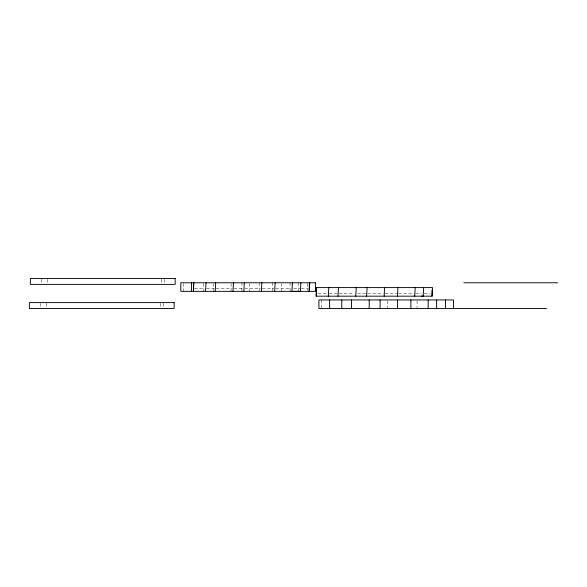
<?xml version="1.0" encoding="UTF-8"?>
<svg xmlns="http://www.w3.org/2000/svg" width="587" height="587" viewBox="0 0 587 587"><rect width="100%" height="100%" fill="white"/><g stroke="black" fill="none" stroke-linecap="round" stroke-linejoin="round"><path stroke-width="0.44" stroke-dasharray="2.94 2.2" d="M194.334 288.694L204.746 288.694M206.492 288.694L214.387 288.694M216.155 288.694L232.151 288.694M233.942 288.694L242.996 288.694M244.779 288.694L260.569 288.694M262.338 288.694L273.843 288.694M275.633 288.694L291.108 288.694M293.713 288.694L299.627 288.694M301.351 288.694L308.432 288.694M317.971 293.515L327.517 293.515M329.263 293.515L337.158 293.515M338.926 293.515L354.034 293.515M357.622 293.515L365.767 293.515M367.55 293.515L383.34 293.515M385.109 293.515L396.607 293.515M398.404 293.515L413.879 293.515M415.633 293.515L421.547 293.515M424.122 293.515L430.315 293.515M417.056 300.801L417.056 307.669M387.559 300.801L387.559 308.527M321.588 299.942L321.588 307.669M307.368 283.631L307.368 290.499M298.519 282.773L298.519 291.357M290.073 282.773L290.073 291.357M281.621 283.631L281.621 291.357M272.779 282.773L272.779 291.357M259.505 282.773L259.505 291.357M249.446 283.631L249.446 291.357M241.954 282.773L241.954 291.357M231.087 283.631L231.087 291.357M213.323 283.631L213.323 291.357M203.667 283.631L203.667 291.357M183.474 283.631L183.474 291.357M164.441 279.317L164.441 283.55M163.435 303.45L163.435 307.683M161.763 279.317L161.763 283.55M160.75 303.45L160.75 307.683M47.254 279.317L47.254 284.394M46.248 303.45L46.248 307.683M41.64 279.317L41.64 284.394M40.635 303.45L40.635 308.527"/><path stroke-width="0.88" d="M193.879 282.773L193.394 291.357L193.468 282.773M205.545 291.357L206.03 282.773M215.202 291.357L215.678 282.773M232.973 291.357L233.45 282.773M243.832 291.357L244.309 282.773M261.384 291.357L261.861 282.773M274.657 291.357L275.134 282.773M291.952 291.357L292.436 282.773M300.397 291.357L300.882 282.773M309.731 282.773L309.246 291.357L309.32 282.773M316.65 287.593L316.166 296.178L432.083 296.178L432.083 290.132M328.316 296.178L328.801 287.593M337.965 296.178L338.45 287.593M355.737 296.178L356.221 287.593M366.604 296.178L367.08 287.593M384.155 296.178L384.632 287.593M397.428 296.178L397.905 287.593M414.723 296.178L415.207 287.593M423.168 296.178L423.653 287.593M432.017 296.178L432.502 287.593L316.239 287.593L316.239 296.178M463.789 282.773L557.65 282.773M546.629 308.527L318.902 308.527L318.902 299.942L453.524 299.942L453.524 308.527M300.471 291.357L292.018 291.357M421.547 296.127L423.242 296.178M445.482 299.942L445.482 308.527M436.633 299.942L436.633 308.527M428.187 299.942L428.187 308.527M410.893 299.942L410.893 308.527M397.612 299.942L397.612 308.527M380.068 299.942L380.068 308.527M369.201 299.942L369.201 308.527M351.43 299.942L351.43 308.527M341.781 299.942L341.781 308.527M329.63 299.942L329.63 308.527M191.516 282.773L191.516 291.357M175.168 278.473L30.355 278.473L30.355 284.394L175.168 284.394L175.168 278.473M315.41 282.773L180.789 282.773L180.789 291.357L315.41 291.357L315.41 282.773M174.163 302.606L29.35 302.606L29.35 308.527L174.163 308.527L174.163 302.606"/></g></svg>
